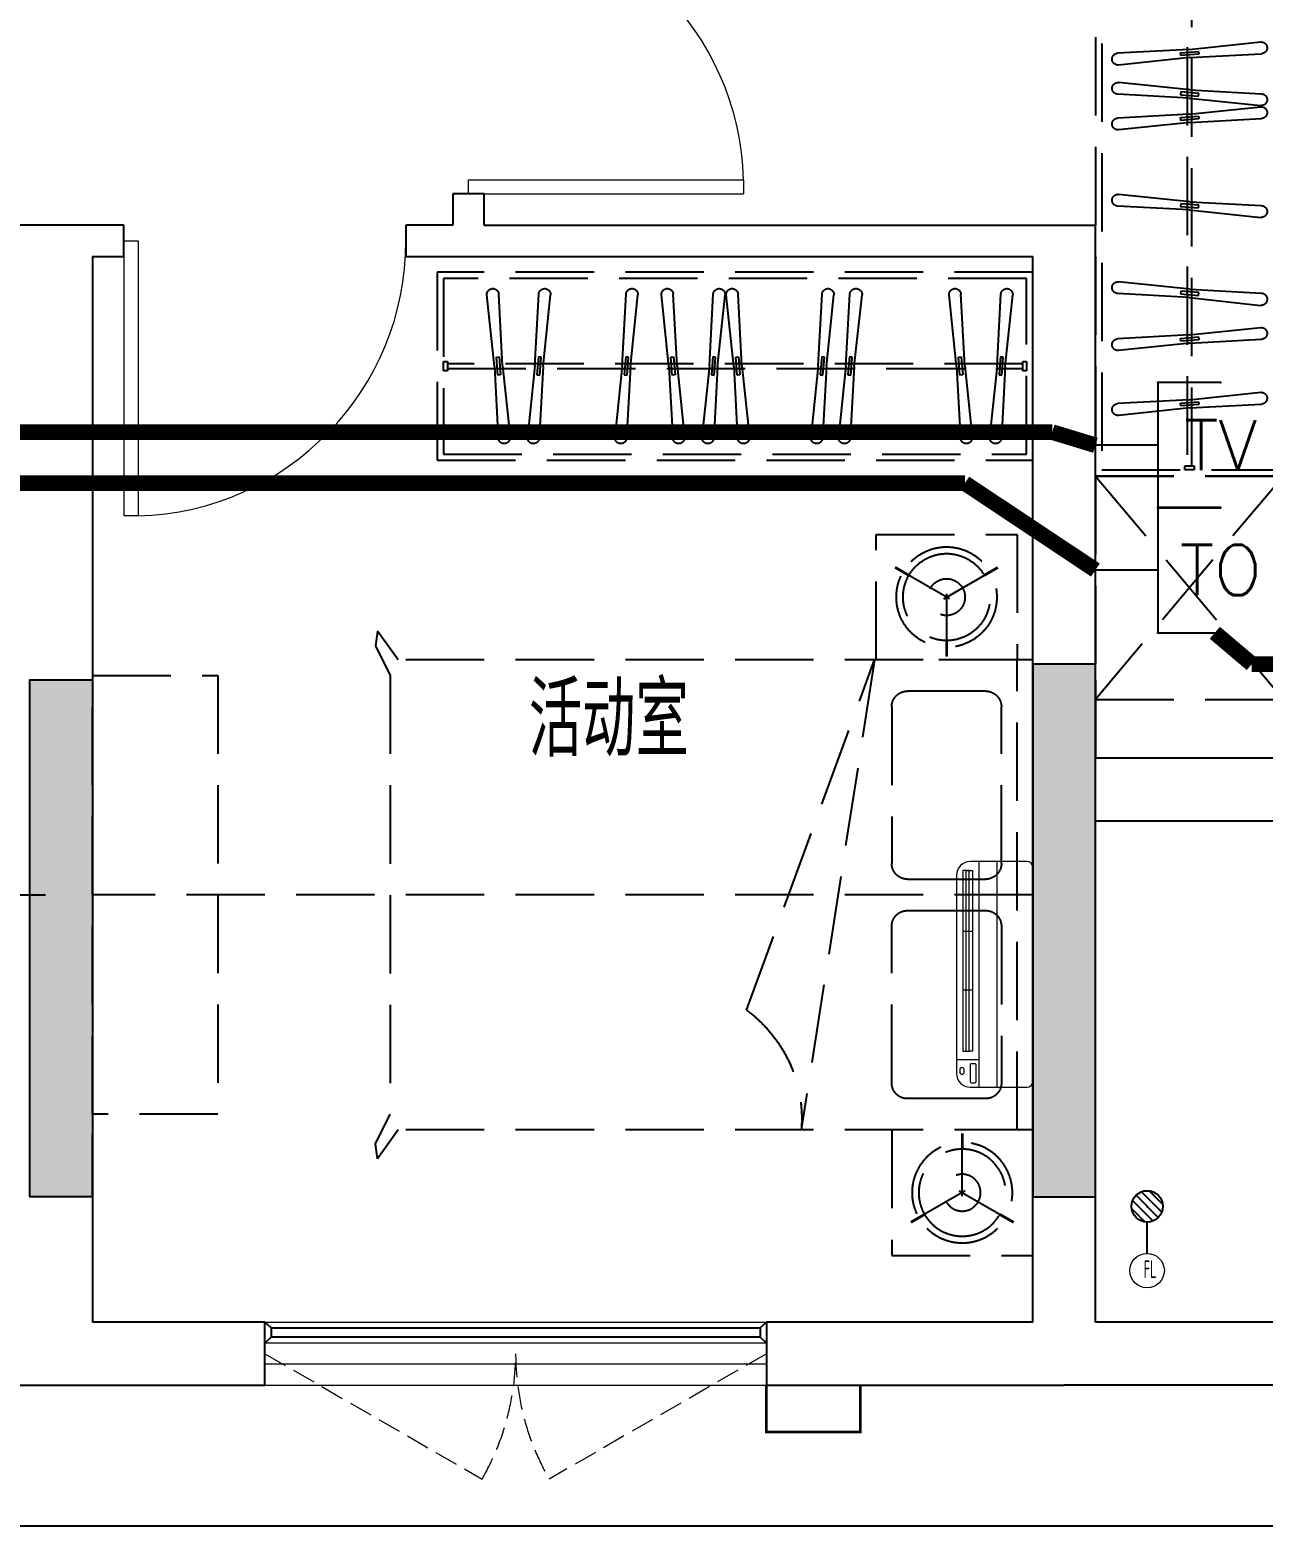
# Model space of a CAD drawing. Extents: x 3753737 to 4713801, y -857380 to 24339.
# Drawn here: x 4674849 to 4678784, y -797510 to -792736 of the extents above; entities that cross this region are included whole.
import ezdxf
from ezdxf.enums import TextEntityAlignment as Align

# ---------------------------------------------------------------- set-up
doc = ezdxf.new("R2010")
doc.units = 0
doc.header["$LTSCALE"] = 1000
doc.header["$MEASUREMENT"] = 0
doc.linetypes.add('A户型$0$DASH', pattern=[0.35, 0.25, -0.1])
doc.linetypes.add('DASH', pattern=[0.35, 0.25, -0.1])
doc.layers.get('0').update_dxf_attribs({"linetype": 'CONTINUOUS'})
for name, color, linetype in [('!!电气', 1, 'CONTINUOUS'), ('3-栏杆1', 252, 'CONTINUOUS'), ('5fur', 175, 'CONTINUOUS'), ('COLU', 7, 'CONTINUOUS'), ('EQUIP-通讯', 3, 'CONTINUOUS'), ('LVTRY', 252, 'CONTINUOUS'), ('S-砼墙填充', 251, 'CONTINUOUS'), ('VPIPE-凝结', 150, 'CONTINUOUS'), ('WALL', 252, 'CONTINUOUS'), ('WIRE-综合布线', 5, 'DASH'), ('看线', 185, 'CONTINUOUS')]:
    doc.layers.add(name, color=color, linetype=linetype)
for name, color, linetype, lineweight in [('PUB_TEXT', 7, 'CONTINUOUS', 20), ('VPIPE-废水', 31, 'TG_F', 18), ('WINDOW', 146, 'CONTINUOUS', 20), ('平面-空调预留孔', 252, 'CONTINUOUS', 15)]:
    doc.layers.add(name, color=color, linetype=linetype, lineweight=lineweight)
doc.styles.add('_TEL_DIM', font='SIMPLEX', dxfattribs={"width": 0.8, "height": 3.5, "bigfont": 'HZTXT'})
doc.styles.get("Standard").update_dxf_attribs({"font": 'gbenor.shx', "bigfont": 'gbcbig.shx'})
doc.styles.add('TG_LINETYPE', font='SIMPLEX', dxfattribs={"width": 0.8, "height": 3, "bigfont": 'HZTXT'})
doc.linetypes.add('TG_F', pattern='A,2,-0.3,["F",TG_LINETYPE,S=0.1,R=0,X=-0.23,Y=-0.15],0', length=2.3)

# ---------------------------------------------------------------- blocks, each defined once
blk = doc.blocks.new('dfgdfgsf')
at = {"layer": '5fur', "color": 252, "linetype": 'A户型$0$DASH'}
for p, q in [((2084699.063396991, -1252344.190617714), (2084699.06339699, -1254380.205847252)), ((2084692.077145038, -1253051.219755511), (2084464.043553083, -1253027.405797763)), ((2084690.023889797, -1253077.236512312), (2084461.077751995, -1253064.985405056)), ((2084690.023889797, -1253077.236512312), (2084918.057481751, -1253101.05047006)), ((2084692.077145038, -1253051.219755511), (2084921.023282839, -1253063.470862767)), ((2084690.023889797, -1253180.597609378), (2084918.057481751, -1253156.78365163)), ((2084690.023889797, -1253180.597609378), (2084461.077751995, -1253192.848716634)), ((2084692.077145038, -1253206.614366179), (2084464.043553083, -1253230.428323927)), ((2084692.077145038, -1253206.614366179), (2084921.023282839, -1253194.363258923)), ((2084692.077145038, -1253258.050537724), (2084464.043553083, -1253234.236579976)), ((2084692.077145038, -1253258.050537724), (2084921.023282839, -1253270.301644979)), ((2084690.023889797, -1253284.067294524), (2084461.077751995, -1253271.816187269)), ((2084690.023889797, -1253284.067294524), (2084918.057481751, -1253307.881252272)), ((2084690.023889797, -1253537.44362119), (2084461.077751995, -1253549.694728446)), ((2084690.023889797, -1253537.44362119), (2084917.583450399, -1253513.679167388)), ((2084692.077145038, -1253563.460377991), (2084921.023282839, -1253551.209270735)), ((2084692.077145038, -1253563.460377991), (2084464.043553083, -1253587.274335739)), ((2084690.023889797, -1253816.228792649), (2084918.057481751, -1253792.414834901)), ((2084690.023889797, -1253816.228792649), (2084461.077751995, -1253828.479899905)), ((2084691.970428869, -1253842.251259925), (2084464.043553083, -1253868.059507198)), ((2084692.077145038, -1253842.24554945), (2084921.023282839, -1253829.994442194)), ((2085279.320059724, -1254062.702910487), (2085255.506101976, -1253834.669318532)), ((2085305.336816525, -1254060.649655245), (2085293.085709269, -1253831.703517444)), ((2085408.697913592, -1254060.649655245), (2085420.949020847, -1253831.703517444)), ((2085434.714670392, -1254062.702910487), (2085458.52862814, -1253834.669318532)), ((2085761.529177789, -1254062.596194317), (2085735.720930516, -1253834.669318532)), ((2085787.551645065, -1254060.649655245), (2085775.300537809, -1253831.703517444)), ((2085850.034887904, -1254062.702910487), (2085826.220930156, -1253834.669318532)), ((2085876.051644705, -1254060.649655245), (2085863.800537449, -1253831.703517444)), ((2086119.697916623, -1254060.649655245), (2086131.949023878, -1253831.703517444)), ((2086145.714673423, -1254062.702910487), (2086169.528631171, -1253834.669318532)), ((2086197.150844968, -1254062.702910487), (2086173.33688722, -1253834.669318532)), ((2086223.167601769, -1254060.649655245), (2086210.916494513, -1253831.703517444)), ((2086326.528698835, -1254060.649655245), (2086338.779806091, -1253831.703517444)), ((2086352.545455636, -1254062.702910487), (2086376.359413384, -1253834.669318532)), ((2086475.237758769, -1254062.595872173), (2086451.423801021, -1253834.562280218)), ((2086501.254205884, -1254060.649655245), (2086489.003098628, -1253831.703517444)), ((2086754.022620542, -1254062.702910487), (2086730.208662794, -1253834.669318532)), ((2086780.039377343, -1254060.649655245), (2086767.788270087, -1253831.703517444)), ((2086883.40047441, -1254060.649655245), (2086895.651581665, -1253831.703517444)), ((2086909.41723121, -1254062.702910487), (2086933.231188958, -1253834.669318532)), ((2084692.077145038, -1253962.23498511), (2084464.043553083, -1253938.421027362)), ((2084690.023889797, -1253988.251741911), (2084461.077751995, -1253976.000634655)), ((2084692.077145038, -1253962.23498511), (2084921.023282839, -1253974.486092366)), ((2084690.023889797, -1253988.251741911), (2084918.057481751, -1254012.065699659)), ((2085223.574590463, -1254047.189162439), (2085211.574590463, -1254047.189162439)), ((2085211.574590463, -1254047.189162439), (2085211.574590463, -1254077.189162439)), ((2085211.574590463, -1254077.189162439), (2085223.574590463, -1254077.189162439)), ((2085223.574590463, -1254077.189162439), (2085223.574590463, -1254047.189162439)), ((2087059.574593433, -1254069.689162439), (2085223.574590463, -1254069.689162439)), ((2085279.320059724, -1254062.702910487), (2085291.57116698, -1254291.649048288)), ((2085305.336327052, -1254060.640508084), (2085329.144762263, -1254288.683721677)), ((2085408.697913592, -1254060.649655245), (2085384.883955844, -1254288.6832472)), ((2085434.714670392, -1254062.702910487), (2085422.463563137, -1254291.649048288)), ((2085761.534888264, -1254062.702910487), (2085773.78599552, -1254291.649048288)), ((2085787.551645065, -1254060.649655245), (2085811.365602813, -1254288.6832472)), ((2085850.034887904, -1254062.702910487), (2085862.28599516, -1254291.649048288)), ((2085876.051644705, -1254060.649655245), (2085899.865602453, -1254288.6832472)), ((2086119.697916623, -1254060.649655245), (2086095.883958875, -1254288.6832472)), ((2086145.714673423, -1254062.702910487), (2086133.463566168, -1254291.649048288)), ((2086197.150844968, -1254062.702910487), (2086209.401952224, -1254291.649048288)), ((2086223.167601769, -1254060.649655245), (2086246.981559517, -1254288.6832472)), ((2086326.528698835, -1254060.649655245), (2086302.714741087, -1254288.6832472)), ((2086352.545455636, -1254062.702910487), (2086340.29434838, -1254291.649048288)), ((2086475.237449083, -1254062.702910487), (2086487.488556339, -1254291.649048288)), ((2086501.254205884, -1254060.649655245), (2086525.068163632, -1254288.6832472)), ((2086754.022620542, -1254062.702910487), (2086766.273727798, -1254291.649048288)), ((2086780.039377343, -1254060.649655245), (2086803.853335091, -1254288.6832472)), ((2086883.40047441, -1254060.649655245), (2086859.586516662, -1254288.6832472)), ((2086909.41723121, -1254062.702910487), (2086897.166123955, -1254291.649048288)), ((2087071.574593433, -1254047.189162439), (2087059.574593433, -1254047.189162439)), ((2087059.574593433, -1254047.189162439), (2087059.574593433, -1254077.189162439)), ((2087059.574593433, -1254077.189162439), (2087071.574593433, -1254077.189162439)), ((2087071.574593433, -1254077.189162439), (2087071.574593433, -1254047.189162439)), ((2084692.077145038, -1254169.065767323), (2084464.043553083, -1254145.251809575)), ((2084692.077145038, -1254169.065767323), (2084921.023282839, -1254181.316874578)), ((2084690.023889797, -1254195.082524123), (2084461.077751995, -1254182.831416868)), ((2084690.023889797, -1254195.082524123), (2084918.057481751, -1254218.896481871)), ((2084391.563396981, -1254412.205847252), (2084991.564100249, -1255125.051658737)), ((2084991.563396992, -1254412.205847252), (2084391.565238085, -1255125.051658737)), ((2084391.565238083, -1254412.205847252), (2084991.564100248, -1254412.205847252)), ((2084706.56339699, -1254380.205847252), (2084676.56339699, -1254380.205847252)), ((2084676.56339699, -1254380.205847252), (2084676.56339699, -1254392.205847252)), ((2084676.56339699, -1254392.205847252), (2084706.56339699, -1254392.205847252)), ((2084706.56339699, -1254392.205847252), (2084706.56339699, -1254380.205847252)), ((2084991.563396992, -1254412.205847252), (2084991.564100249, -1255125.051658737)), ((2085241.466386358, -1254598.492976889), (2085241.466386358, -1254998.492976889)), ((2085691.466386358, -1254598.492976889), (2085241.466386358, -1254598.492976889)), ((2085691.466386358, -1254998.492976889), (2085691.466386358, -1254598.492976889)), ((2085475.714344077, -1254803.832287767), (2085302.771743867, -1254703.983830982)), ((2085457.218428639, -1254803.832287767), (2085630.161028848, -1254703.983830982)), ((2085466.466386358, -1254787.814355132), (2085466.466386358, -1254987.511268702)), ((2087216.39900661, -1254998.492976889), (2087281.905945074, -1254906.833987619)), ((2087216.39900661, -1254998.492976889), (2087281.905945074, -1254906.833987619)), ((2087281.905945074, -1254906.833987619), (2087289.145172316, -1254953.86293333)), ((2087281.905945074, -1254906.833987619), (2087289.145172316, -1254953.86293333)), ((2087289.145172316, -1254953.86293333), (2087241.564099533, -1255048.972454315)), ((2087289.145172316, -1254953.86293333), (2087241.564099533, -1255048.972454315)), ((2085191.564099533, -1254998.492976889), (2087216.39900661, -1254998.492976889)), ((2085191.564099533, -1256498.49297689), (2085191.564099533, -1254998.492976889)), ((2085241.466386358, -1254998.492976889), (2085691.466386358, -1254998.492976889)), ((2085241.564099533, -1256498.49297689), (2085241.564099533, -1254998.492976889)), ((2086104.998289104, -1256116.465254213), (2085696.257620123, -1254998.492976889)), ((2085696.257620123, -1254998.492976889), (2085930.237512444, -1256498.492976889)), ((2087241.564099533, -1255048.972454315), (2087241.564099533, -1256448.013499462)), ((2087241.564099533, -1255048.972454315), (2087241.564099533, -1256448.013499462)), ((2084991.564100249, -1255125.051658737), (2084391.565238085, -1255125.051658737)), ((2085191.564099533, -1255748.49297689), (2088191.564294286, -1255748.49297689)), ((2091341.576148126, -1255748.492976886), (2088341.574587415, -1255748.492976886)), ((2087289.145172316, -1256543.123020447), (2087241.564099533, -1256448.013499462)), ((2087289.145172316, -1256543.123020447), (2087241.564099533, -1256448.013499462)), ((2085191.564099533, -1256898.49297689), (2085191.564099533, -1256498.49297689)), ((2085191.564099533, -1256498.49297689), (2085641.564099533, -1256498.49297689)), ((2085191.564099533, -1256498.492976889), (2087216.39900661, -1256498.492976888)), ((2085191.564099533, -1256498.492976889), (2087216.39900661, -1256498.492976888)), ((2085416.564099533, -1256709.171598647), (2085416.564099533, -1256509.474685076)), ((2085641.564099533, -1256498.49297689), (2085641.564099533, -1256898.49297689)), ((2087216.39900661, -1256498.492976888), (2087281.905945074, -1256590.151966158)), ((2087216.39900661, -1256498.492976888), (2087281.905945074, -1256590.151966158)), ((2087281.905945074, -1256590.151966158), (2087289.145172316, -1256543.123020447)), ((2087281.905945074, -1256590.151966158), (2087289.145172316, -1256543.123020447)), ((2085425.812057252, -1256693.153666011), (2085252.869457043, -1256793.002122797)), ((2085407.316141815, -1256693.153666011), (2085580.258742023, -1256793.002122796)), ((2085641.564099533, -1256898.49297689), (2085191.564099533, -1256898.49297689))]:
    blk.add_line(p, q, dxfattribs=at)
for points in [[(2084991.563396999, -1254412.205847252), (2084391.563396981, -1254412.205847252), (2084391.563396981, -1252312.190617714), (2084991.563396999, -1252312.190617714)], [(2084971.563396999, -1254392.205847252), (2084411.563396981, -1254392.205847252), (2084411.563396981, -1252332.190617714), (2084971.563396999, -1252332.190617714)], [(2084719.987199037, -1253062.140345762), (2084662.141689634, -1253057.575149712), (2084661.457274832, -1253066.24735622), (2084719.302784235, -1253070.812552269)], [(2084719.987199037, -1253195.693775929), (2084662.141689634, -1253200.258971978), (2084661.457274832, -1253191.58676547), (2084719.302784235, -1253187.021569421)], [(2084719.987199037, -1253268.971127974), (2084662.141689634, -1253264.405931924), (2084661.457274832, -1253273.078138432), (2084719.302784235, -1253277.643334482)], [(2084719.987199036, -1253552.539787741), (2084662.141689634, -1253557.104983789), (2084661.457274832, -1253548.432777281), (2084719.302784234, -1253543.867581233)], [(2085191.574590463, -1254362.189162448), (2085191.574590463, -1253762.18916243), (2087091.574593433, -1253762.18916243), (2087091.574593433, -1254362.189162448)], [(2085211.574590463, -1254342.189162448), (2085211.574590463, -1253782.18916243), (2087071.574593433, -1253782.18916243), (2087071.574593433, -1254342.189162448)], [(2084719.987199036, -1253831.324959199), (2084662.141689634, -1253835.890155249), (2084661.457274832, -1253827.217948741), (2084719.302784234, -1253822.652752692)], [(2084719.987199036, -1253973.155575361), (2084662.141689634, -1253968.590379311), (2084661.457274832, -1253977.262585819), (2084719.302784234, -1253981.827781868)], [(2085290.240649974, -1254090.612964485), (2085285.675453925, -1254032.767455083), (2085294.347660433, -1254032.083040281), (2085298.912856482, -1254089.928549683)], [(2085423.794080142, -1254090.612964485), (2085428.359276191, -1254032.767455083), (2085419.687069683, -1254032.083040281), (2085415.121873634, -1254089.928549683)], [(2085772.455478515, -1254090.612964485), (2085767.890282466, -1254032.767455083), (2085776.562488974, -1254032.083040281), (2085781.127685022, -1254089.928549683)], [(2085860.955478155, -1254090.612964485), (2085856.390282105, -1254032.767455083), (2085865.062488613, -1254032.083040281), (2085869.627684662, -1254089.928549683)], [(2086134.794083173, -1254090.612964485), (2086139.359279223, -1254032.767455083), (2086130.687072715, -1254032.083040281), (2086126.121876665, -1254089.928549683)], [(2086208.071435218, -1254090.612964485), (2086203.506239169, -1254032.767455083), (2086212.178445677, -1254032.083040281), (2086216.743641726, -1254089.928549683)], [(2086341.624865385, -1254090.612964485), (2086346.190061435, -1254032.767455083), (2086337.517854927, -1254032.083040281), (2086332.952658878, -1254089.928549683)], [(2086486.158039334, -1254090.612964485), (2086481.592843284, -1254032.767455083), (2086490.265049792, -1254032.083040281), (2086494.830245841, -1254089.928549683)], [(2086764.943210792, -1254090.612964485), (2086760.378014744, -1254032.767455083), (2086769.050221252, -1254032.083040281), (2086773.6154173, -1254089.928549683)], [(2086898.49664096, -1254090.612964485), (2086903.061837009, -1254032.767455083), (2086894.389630501, -1254032.083040281), (2086889.824434452, -1254089.928549683)], [(2084719.987199036, -1254179.986357573), (2084662.141689634, -1254175.421161524), (2084661.457274832, -1254184.093368032), (2084719.302784234, -1254188.658564081)], [(2088191.564096285, -1255048.492976886), (2087791.564096285, -1255048.492976886), (2087791.564096285, -1256448.492976886), (2088191.564096285, -1256448.492976886)]]:
    blk.add_lwpolyline(points, close=True, dxfattribs=at)
for points in [[(2084684.063397006, -1254380.205847252), (2084684.063397006, -1252344.190617714)], [(2085223.574590463, -1254054.689162455), (2087059.574593433, -1254054.689162455)]]:
    blk.add_lwpolyline(points, dxfattribs=at)
for points, const_width in [([(2085346.242936648, -1254729.081935836), (2085302.771743868, -1254703.983830982)], 8.88888888888889), ([(2085586.689836067, -1254729.081935836), (2085630.161028848, -1254703.983830982)], 8.888888888888888), ([(2085466.466386358, -1254937.315058994), (2085466.466386358, -1254987.511268702)], 8.88888888888889), ([(2085416.564099533, -1256559.670894784), (2085416.564099533, -1256509.474685076)], 8.88888888888889), ([(2085296.340649824, -1256767.904017943), (2085252.869457043, -1256793.002122797)], 8.88888888888889), ([(2085536.787549243, -1256767.904017942), (2085580.258742024, -1256793.002122796)], 8.888888888888888)]:
    blk.add_lwpolyline(points, dxfattribs=dict(at, const_width=const_width))
for points in [[(2085341.564099533, -1255098.49297689), (2085591.564099533, -1255098.49297689, -0.4142135623731003), (2085641.564099533, -1255148.49297689), (2085641.564099533, -1255648.492976889, -0.4142135623730904), (2085591.564099533, -1255698.492976889), (2085341.564099533, -1255698.492976889, -0.4142135623730999), (2085291.564099533, -1255648.492976889), (2085291.564099533, -1255148.49297689, -0.4142135623730897)], [(2085341.564099533, -1256398.492976889), (2085591.564099533, -1256398.492976889, 0.4142135623731003), (2085641.564099533, -1256348.492976889), (2085641.564099533, -1255848.492976889, 0.4142135623730904), (2085591.564099533, -1255798.492976889), (2085341.564099533, -1255798.492976889, 0.4142135623730999), (2085291.564099533, -1255848.492976889), (2085291.564099533, -1256348.492976889, 0.4142135623730897)]]:
    blk.add_lwpolyline(points, format="xyb", close=True, dxfattribs=at)
for centre, radius, start, end in [((2084462.560652539, -1253046.195601409), 18.84219772992773, 85.48754194065283, 265.4875419406528), ((2084919.540382296, -1253082.260666413), 18.84219772992773, 265.4875419406528, 85.48754194065283), ((2084919.540382296, -1253175.573455277), 18.84219772992773, 274.5124580593472, 94.51245805934718), ((2084462.560652539, -1253211.63852028), 18.84219772992773, 94.51245805934718, 274.5124580593472), ((2084462.560652539, -1253253.026383623), 18.84219772992773, 85.48754194065283, 265.4875419406528), ((2084919.540382296, -1253289.091448626), 18.84219772992773, 265.4875419406528, 85.48754194065283), ((2084462.560652539, -1253568.484532092), 18.84219772992773, 94.51245805934718, 274.5124580593472), ((2084919.540382296, -1253532.419467088), 18.84219772992773, 274.5124580593472, 94.51245805934718), ((2084919.540382296, -1253811.204638548), 18.84219772992773, 274.5124580593472, 94.51245805934718), ((2084463.47545859, -1253848.19813157), 19.86347544868245, 96.93304115633904, 271.6375109857768), ((2085274.295905622, -1253833.186417988), 18.84219772992773, 4.512458059346774, 184.5124580593468), ((2085439.738824493, -1253833.186417988), 18.84219772992773, 355.4875419406524, 175.4875419406532), ((2085755.582306145, -1253834.101224039), 19.86347544868245, 6.933041156339381, 181.637510985777), ((2085845.010733803, -1253833.186417988), 18.84219772992773, 4.512458059346774, 184.5124580593468), ((2086150.738827524, -1253833.186417988), 18.84219772992773, 355.4875419406524, 175.4875419406532), ((2086192.126690867, -1253833.186417988), 18.84219772992773, 4.512458059346774, 184.5124580593468), ((2086357.569609738, -1253833.186417988), 18.84219772992773, 355.4875419406524, 175.4875419406532), ((2086470.213604667, -1253833.079379674), 18.84219772992773, 4.512458059346774, 184.5124580593468), ((2086748.998466441, -1253833.186417988), 18.84219772992773, 4.512458059346774, 184.5124580593468), ((2086914.441385311, -1253833.186417988), 18.84219772992773, 355.4875419406524, 175.4875419406532), ((2084462.560652539, -1253957.210831008), 18.84219772992773, 85.48754194065283, 265.4875419406528), ((2084919.540382296, -1253993.275896012), 18.84219772992773, 265.4875419406528, 85.48754194065283), ((2084462.560652539, -1254164.041613222), 18.84219772992773, 85.48754194065283, 265.4875419406528), ((2084919.540382296, -1254200.106678225), 18.84219772992773, 265.4875419406528, 85.48754194065283), ((2085310.360970626, -1254290.166147745), 18.84219772992773, 184.5124580593468, 4.512458059346774), ((2085403.67375949, -1254290.166147745), 18.84219772992773, 175.4875419406532, 355.4875419406524), ((2085792.575799167, -1254290.166147745), 18.84219772992773, 184.5124580593468, 4.512458059346774), ((2085881.075798807, -1254290.166147745), 18.84219772992773, 184.5124580593468, 4.512458059346774), ((2086114.673762521, -1254290.166147745), 18.84219772992773, 175.4875419406532, 355.4875419406524), ((2086228.19175587, -1254290.166147745), 18.84219772992773, 184.5124580593468, 4.512458059346774), ((2086321.504544734, -1254290.166147745), 18.84219772992773, 175.4875419406532, 355.4875419406524), ((2086506.278359985, -1254290.166147745), 18.84219772992773, 184.5124580593468, 4.512458059346774), ((2086785.063531445, -1254290.166147745), 18.84219772992773, 184.5124580593468, 4.512458059346774), ((2086878.376320308, -1254290.166147745), 18.84219772992773, 175.4875419406532, 355.4875419406524), ((2086356.608613892, -1256462.552364921), 427.8832127323753, 126.0176927710526, 184.8183113888535)]:
    blk.add_arc(centre, radius, start, end, dxfattribs=at)
at = {"layer": '5fur', "color": 252, "linetype": 'A户型$0$DASH', "extrusion": (0, 0, -1)}
for major_axis, ratio, start_param, end_param in [((113.2638872716998, 113.2638872716998), 0.9999999999997511, 4.712388980384682, 10.99557428756427), ((98.16203563551878, 98.16203563551878), 0.999999999998388, 4.712388980384681, 10.99557428756427), ((41.53009199966709, 41.53009199966709), 0.9999999999975253, 4.71238898038469, 10.99557428756428)]:
    blk.add_ellipse((2085466.466386358, -1254798.492976889), major_axis=major_axis, ratio=ratio, start_param=start_param, end_param=end_param, dxfattribs=at)
at = {"layer": '5fur', "color": 252, "linetype": 'A户型$0$DASH'}
for major_axis, ratio, start_param, end_param in [((113.2638872716998, -113.2638872716998), 0.9999999999997511, 4.712388980384682, 10.99557428756427), ((98.16203563551876, -98.16203563551879), 0.999999999998388, 4.712388980384681, 10.99557428756427), ((41.53009199966708, -41.53009199966709), 0.9999999999975253, 4.71238898038469, 10.99557428756428)]:
    blk.add_ellipse((2085416.564099533, -1256698.49297689), major_axis=major_axis, ratio=ratio, start_param=start_param, end_param=end_param, dxfattribs=at)
blk = doc.blocks.new('A$C001338C2')
at = {"color": 8}
for p, q in [((844.9999883423079, 303.6000072514144), (54.99998834231155, 303.6000543390692)), ((109.0525457565491, 214.7673082745569), (109.0525510513944, 303.6000511174025)), ((-1.49359439092e-05, 248.6000576173246), (-2.84423585981e-05, 22.0000576172315)), ((899.9999715576414, 22.00000397306576), (899.9999850640525, 248.6000039731589)), ((21.99997024633922, 5.63059293199e-05), (877.9999702463392, 5.2843679441e-06))]:
    blk.add_line(p, q, dxfattribs=at)
at = {"color": 8, "lineweight": 5}
for p, q in [((864.5756734352908, 278.6904651548975), (144.4768629888749, 278.6905080761171)), ((144.4768629888749, 278.6905080761171), (144.4768622188567, 265.7722729386405)), ((387.0097734353949, 278.6904936200444), (144.4768629888749, 278.6905080761171)), ((144.4768629888749, 278.6905080761171), (144.4768614488676, 252.8539829386973)), ((144.4768622188567, 265.7722729386405), (864.5756726653053, 265.772230017421)), ((144.4768606789075, 239.9356929386377), (144.4768614488676, 252.8539829386973)), ((144.4768614488676, 252.8539829386973), (864.5756718953162, 252.8539400174777)), ((864.5756711253525, 239.9356500174181), (144.4768606789075, 239.9356929386377)), ((387.0097711254275, 239.935678482565), (387.0097734353949, 278.6904936200444)), ((622.04272112545, 239.935664473509), (387.0097711254275, 239.935678482565)), ((864.5756734352908, 278.6904651548975), (622.0427234354138, 278.6904796109884)), ((622.0427234354138, 278.6904796109884), (622.04272112545, 239.935664473509)), ((864.5756718953162, 252.8539400174777), (864.5756734352908, 278.6904651548975)), ((864.5756726653053, 265.772230017421), (864.5756711253525, 239.9356500174181)), ((899.9999830474662, 214.7672611304297), (-1.69525337697e-05, 214.7673147745954)), ((899.9999787804518, 143.1781611304468), (-2.12195482163e-05, 143.1782147746126))]:
    blk.add_line(p, q, dxfattribs=at)
at = {"color": 8}
for points in [[(89.24090579471158, 226.3562818807586), (22.19125331861505, 226.3562858772129, -0.414213562372504), (16.6912536464406, 231.8562862050385), (16.69125431894281, 243.1390318179401, -0.414213562373095), (22.19125464676836, 248.6390314901146), (89.24090712286488, 248.6390274936603, -0.414213562373095), (94.74090679503934, 243.1390271658347), (94.74090612253713, 231.8562815529331, -0.414213562373095)], [(73.08482630450817, 275.0144977724194), (56.77886350143308, 275.0144987443309, -0.414213562373095), (51.27886382925863, 280.5144990721565), (51.27886400034913, 283.3844664433818, -0.414213562373095), (56.77886432817468, 288.8844661155563), (73.08482713124977, 288.8844651436448, -0.4142135623732024), (78.58482680342422, 283.3844648158192), (78.58482663233372, 280.5144974445939, -0.414213562373095)]]:
    blk.add_lwpolyline(points, format="xyb", close=True, dxfattribs=at)
for centre, radius, start, end in [((54.99998506405609, 248.6000543390692), 55.0000000000001, 89.99999658490542, 179.9999965849054), ((844.9999850640525, 248.6000072514144), 55.0000000000001, 359.9999965849054, 89.99999658490542), ((21.9999715576414, 22.00005630592932), 22.00000000000004, 179.9999965849054, 269.9999965849054), ((877.9999715576414, 22.00000528436794), 22.00000000000004, 269.9999965849054, 359.9999965849054)]:
    blk.add_arc(centre, radius, start, end, dxfattribs=at)
blk = doc.blocks.new('ASDFSD')
at = {"layer": '3-栏杆1', "color": 5}
for p, q in [((681762.5879415963, 334937.5442401596), (681742.3193111992, 334955.3318184742)), ((681742.3193111992, 334955.3318184742), (681762.5879414161, 334937.5442403179)), ((681762.5879414161, 334937.5442403179), (681762.5879414133, 334908.2619604596)), ((683322.0506670028, 334937.4781505512), (681762.5879414163, 334937.5226424761)), ((683322.0506668226, 334937.5442278689), (683342.3192972196, 334955.3318061834)), ((683342.3192972196, 334955.3318061834), (683322.0506670028, 334937.5442280272)), ((683322.0506670028, 334937.5442280272), (683322.0506670056, 334908.2619481689)), ((681742.3193347491, 334888.4150854239), (681762.5879414133, 334908.2619604596)), ((681762.5879414135, 334908.2403724216), (683322.0506670056, 334908.1959003614)), ((683322.0506670056, 334908.2619481689), (683342.3192736697, 334888.4150731332)), ((683342.3192736697, 334888.4150731332), (683322.0506670056, 334908.2619481689))]:
    blk.add_line(p, q, dxfattribs=at)
blk = doc.blocks.new('$lvtry$00000171')
for p, q in [((-74.24621202462731, 10.60660171788186), (-10.60660171788186, 74.24621202462731)), ((-69.81875867368217, -27.39235180270043), (27.39235180242758, 69.81875867368217)), ((-53.03300858900184, -53.03300858886359), (53.03300858900184, 53.03300858886359)), ((-27.39235180242758, -69.81875867368217), (69.81875867368217, 27.39235180270043)), ((10.60660171788186, -74.24621202462731), (74.24621202462731, -10.60660171788186))]:
    blk.add_line(p, q)
blk.add_circle((0, 0), 75)
blk.add_point((0, 0))
blk = doc.blocks.new('GDGDGRD')
at = {"layer": 'S-砼墙填充'}
h = blk.add_hatch(color=252, dxfattribs=at)
h.dxf.hatch_style = 1
h.paths.add_polyline_path([(429816.568211176, 288315.3630931432), (429816.5682116579, 288565.3638601754), (429816.5682116579, 288765.3638601754), (429816.5682118596, 288515.3630931432), (429816.5682114563, 288815.3646272075), (430016.5682111122, 288815.3646272075), (430016.5682108584, 287115.363093024), (429816.5682111839, 287115.363093024)])
h = blk.add_hatch(color=252, dxfattribs=at)
h.dxf.hatch_style = 1
h.paths.add_polyline_path([(433016.5684015006, 287315.3648366724), (433016.5684015006, 287115.3648366724), (433216.5684056897, 287115.3630851979), (433216.5684056198, 288765.3626271576), (433016.5684057334, 288765.362627037), (433016.5684055993, 288765.3626271576), (433016.5684057092, 287115.3630856661)])
at = {"layer": 'COLU', "color": 252}
for points in [[(429816.568211176, 288315.3630931432), (429816.5682116579, 288565.3638601754), (429816.5682116579, 288765.3638601754), (429816.5682118596, 288515.3630931432), (429816.5682114563, 288815.3646272075), (430016.5682111122, 288815.3646272075), (430016.5682108584, 287115.363093024), (429816.5682111839, 287115.363093024), (429816.568211176, 288315.3630931432)], [(433016.5684015006, 287315.3648366724), (433016.5684015006, 287115.3648366724), (433216.5684056897, 287115.3630851979), (433216.5684056198, 288765.3626271576), (433016.5684057334, 288765.362627037), (433016.5684057334, 288765.362627037), (433016.5684055993, 288765.3626271576), (433016.5684057092, 287115.3630856661)]]:
    blk.add_lwpolyline(points, close=True, dxfattribs=at)
blk = doc.blocks.new('$WINLIB2D$00000001')
at = {"color": 0}
for points in [[(-0.4999999999999964, 0.5000000000000142), (-0.4999999999999964, -0.4999999999999858)], [(-0.4999999999999964, 0.5000000000000142), (0.5000000000000036, 0.5000000000000142)], [(0.5000000000000036, -0.4999999999999858), (0.5000000000000036, 0.5000000000000142)], [(0.5000000000000036, 0.1666666666666714), (-0.4999999999999964, 0.1666666666666714)], [(0.5000000000000036, -0.1666666666666572), (-0.4999999999999964, -0.1666666666666572)], [(-0.4999999999999964, -0.4999999999999858), (0.5000000000000036, -0.4999999999999858)]]:
    blk.add_lwpolyline(points, dxfattribs=at)
blk = doc.blocks.new('$DorLib2D$00000001')
for p, q in [((0.45, 0.9750000000000001), (0.5000000000000002, 0.9750000000000001)), ((0.45, 0), (0.45, 0.9750000000000001)), ((0.5, 0), (0.5, 0.9750000000000001)), ((0.5, 0), (0.45, 0))]:
    blk.add_line(p, q)
at = {"lineweight": 13}
blk.add_arc((0.475, 0), 0.975, 91.4692835813538, 180, dxfattribs=at)
blk = doc.blocks.new('A$C100F5A36')
at = {"color": 252, "const_width": 8}
blk.add_lwpolyline([(51852.46589119546, -18982.40043916367), (51852.46589119546, -19132.40043916367), (51552.46589119546, -19132.40043916367), (51552.46589119174, -18982.39992546034)], dxfattribs=at)
at = {"layer": 'VPIPE-凝结', "color": 252, "ltscale": 0.1}
blk.add_lwpolyline([(52767.44823247986, -18562.39992477116), (52767.44823247986, -18462.39992477116)], dxfattribs=at)
at = {"layer": 'VPIPE-废水', "color": 252}
blk.add_circle((52767.44823247986, -18617.39992477116), 55, dxfattribs=at)
at = {"layer": 'WALL', "color": 252}
for p, q in [((50652.48835257273, -15182.39990995174), (50552.48835257266, -15182.399909964)), ((50552.48835257266, -15182.399909964), (50552.48835258493, -15282.39990990364)), ((50652.48835258492, -15282.39990990166), (50652.48835257273, -15182.39990995174)), ((49302.46588362281, -15282.39990992774), (49102.47729312978, -15282.3999099316)), ((49502.45447411678, -15282.39990992392), (49302.46588362281, -15282.39990992774)), ((49502.45447411871, -15382.39990992389), (49502.45447411678, -15282.39990992392)), ((50552.48835258493, -15282.39990990364), (50402.45447411649, -15282.39990990657)), ((50402.45447411649, -15282.39990990657), (50402.45447411841, -15382.39990990659)), ((50652.48835258492, -15282.39990990166), (52602.46589092154, -15282.39990986406)), ((52602.46589113015, -16982.39991768032), (52602.46589092154, -15282.39990986406)), ((49402.46588362475, -15382.39990992575), (49402.46588362475, -18782.39992476232)), ((49402.46588362475, -15382.39990992575), (49502.45447411871, -15382.39990992389)), ((50402.45447411841, -15382.39990990659), (50552.48835259769, -15382.39990990364)), ((50552.48835259769, -15382.39990990364), (52402.46589093375, -15382.39990986791)), ((52402.46589114238, -17082.39991769444), (52402.46589093375, -15382.39990986791)), ((53352.45447005331, -16982.39991766649), (52602.46589113015, -16982.39991768032)), ((52402.44560750686, -18782.39992476232), (52402.46589114949, -17082.39872452756)), ((52602.44560752118, -18782.39992476222), (52602.46469799492, -17182.39991768033)), ((52602.46469799492, -17182.39991768033), (53352.454470057, -17182.39991766651)), ((49952.46589150742, -18782.39992476234), (49402.46588362475, -18782.39992476232)), ((49952.46589150742, -18982.39992476232), (49952.46589150742, -18782.39992476234)), ((52402.44560750686, -18782.39992476232), (51552.46589150742, -18782.39992476234)), ((51552.46589150742, -18782.39992476234), (51552.46589150742, -18982.39992476232)), ((53252.44441384077, -18782.39992476231), (52602.44560752118, -18782.39992476222)), ((48652.4658757405, -18982.3999247623), (49302.46588362474, -18982.39992476231)), ((49302.46588362474, -18982.39992476231), (49952.46589150742, -18982.39992476232)), ((51552.46589150742, -18982.39992476232), (52502.44441435952, -18982.39992476231)), ((53252.44441384077, -18982.39992476231), (52502.44441435952, -18982.39992476231))]:
    blk.add_line(p, q, dxfattribs=at)
at = {"layer": 'WINDOW', "color": 252, "linetype": 'DASH', "ltscale": 0.3}
for points in [[(49952.46589145064, -18882.3999247622), (50645.28621448344, -19282.39992476418, 0.1316524975905399), (50752.4658914567, -18882.39992475451)], [(51552.46589146322, -18882.3999247622), (50859.64556843042, -19282.39992476418, -0.1316524975905399), (50752.4658914567, -18882.39992475451)]]:
    blk.add_lwpolyline(points, format="xyb", dxfattribs=at)
at = {"layer": '看线', "color": 252}
blk.add_lwpolyline([(59402.46586443065, -18232.39991673001), (59402.4658604688, -19432.39991605002), (39052.4648802015, -19432.39991605002), (39052.47008036403, -17932.39991721977), (36802.46589077916, -17932.39992461284)], dxfattribs=at)
at = {"color": 252, "xscale": -1}
for name, p in [('GDGDGRD', (482419.0445932513, -305497.7630110036)), ('ASDFSD', (733294.7852026997, -353737.7317438088))]:
    blk.add_blockref(name, p, dxfattribs=at)
at = {"layer": 'LVTRY', "color": 252, "xscale": 0.6666666667107825, "yscale": 0.6666666667107825, "rotation": 269.9999999939778}
blk.add_blockref('$lvtry$00000171', (52767.44823248032, -18412.3999247679), dxfattribs=at)
at = {"layer": 'WINDOW', "color": 252, "xscale": -1}
blk.add_blockref('dfgdfgsf', (2137594.040481746, 1238329.789241821), dxfattribs=at)
at = {"layer": 'WINDOW', "color": 252}
for name, p, xscale, yscale, zscale, rotation in [('$DorLib2D$00000001', (50602.4883525176, -14732.39990995778), -900, -900, -900, 90.000000007019), ('$DorLib2D$00000001', (49952.45447411761, -15332.39990991521), -900, -900, -900, 1.10454980035833e-09), ('$WINLIB2D$00000001', (50752.46589150745, -18882.39992476231), -1600, 200, -1600, 180)]:
    blk.add_blockref(name, p, dxfattribs=dict(at, xscale=xscale, yscale=yscale, zscale=zscale, rotation=rotation))
at = {"layer": '平面-空调预留孔', "color": 252, "xscale": 0.800000000046565, "yscale": 0.800000000046565, "zscale": 0.800000000046565, "rotation": 90.00000023343011}
blk.add_blockref('A$C001338C2', (52402.27454911917, -18032.39988764166), dxfattribs=at)
at = {"layer": 'PUB_TEXT', "color": 252}
blk.add_text('活动室', height=236.3120567375886, dxfattribs=at).set_placement((50794.43941927236, -16977.61706210417))
at = {"layer": 'PUB_TEXT', "color": 252, "width": 0.6}
blk.add_text('FL', height=56.00000000000001, dxfattribs=at).set_placement((52756.4425042443, -18641.24012648081))
blk = doc.blocks.new('$equip$00001802')
for p, q in [((-0.5, 0.4990009990015096), (-0.5, 0.9990009990015096)), ((0.5, 0.9990009990015096), (0.5, 0.4990009990015096)), ((0.5, 0.4990009990015096), (-0.5, 0.4990009990015096)), ((0, 0.4995004994998453), (0, 0))]:
    blk.add_line(p, q)
for p in [(-0.5, 0.9990009990015096), (0.5, 0.9990009990015096), (-0.5, 0.4990009990015096), (0.5, 0.4990009990015096), (0, 0)]:
    blk.add_point(p)
at = {"color": 7, "style": '_TEL_DIM'}
blk.add_attdef('$TEXT$', text='', height=0.4, dxfattribs=at).set_placement((0, 0.9990009990015096), align=Align.MIDDLE_CENTER)
at = {"color": 7, "style": '_TEL_DIM', "flags": 1}
blk.add_attdef('A', text='', height=2e-05, dxfattribs=at).set_placement((0, 0), align=Align.MIDDLE_CENTER)
blk = doc.blocks.new('$equip$00002670')
for p, q in [((-0.5, 0.4990009989996906), (-0.5, 0.9990009989996906)), ((0.5, 0.9990009989996906), (0.5, 0.4990009989996906)), ((0.5, 0.4990009989996906), (-0.5, 0.4990009989996906)), ((0, 0.4995004994998453), (0, 0))]:
    blk.add_line(p, q)
for p in [(-0.5, 0.9990009989996906), (0.5, 0.9990009989996906), (-0.5, 0.4990009989996906), (0.5, 0.4990009989996906), (0, 0)]:
    blk.add_point(p)
at = {"color": 7, "style": '_TEL_DIM'}
blk.add_attdef('$TEXT$', text='', height=0.4, dxfattribs=at).set_placement((0, 0.9990009989996906), align=Align.MIDDLE_CENTER)
at = {"color": 7, "style": '_TEL_DIM', "flags": 1}
blk.add_attdef('A', text='', height=2.5e-05, dxfattribs=at).set_placement((0, 0), align=Align.MIDDLE_CENTER)

msp = doc.modelspace()

# ---------------------------------------------------------------- block references
at = {"layer": '!!电气'}
msp.add_blockref('A$C100F5A36', (4625646.165886384, -778077.1780669868), dxfattribs=at)

# ---------------------------------------------------------------- next in the draw order: linework, layer by layer
at = {"layer": 'WIRE-综合布线', "color": 4, "const_width": 50}
for points in [[(4671648.666205092, -794019.581952893), (4678111.015567217, -794019.581952893)], [(4678111.015567217, -794019.581952893), (4678248.631776897, -794061.4879640418)], [(4671648.631767163, -794182.6215685206), (4677832.102116, -794182.6215692793)], [(4677832.102116, -794182.6215692793), (4678248.631776946, -794459.581503181)], [(4678747.723057393, -794759.5819607137), (4678629.589325501, -794659.5815031726)], [(4683448.631381154, -794759.5819607137), (4678747.723057393, -794759.5819607137)]]:
    msp.add_lwpolyline(points, dxfattribs=at)

# ---------------------------------------------------------------- next in the draw order: block references
at = {"layer": 'EQUIP-通讯', "color": 6}
ref = msp.add_blockref('$equip$00001802', (4678248.642674372, -794061.4879640418), dxfattribs=dict(at, xscale=-400, yscale=400, zscale=400, rotation=270.000000001303))
ref.add_attrib('$TEXT$', 'TV', dxfattribs={"layer": '0', "color": 7, "height": 160, "style": '_TEL_DIM'}).set_placement((4678648.243073972, -794061.4879640329), align=Align.MIDDLE_CENTER)
ref = msp.add_blockref('$equip$00002670', (4678248.642674381, -794459.581503181), dxfattribs=dict(at, xscale=-400, yscale=400, zscale=400, rotation=270.000000001303))
ref.add_attrib('$TEXT$', 'TO', dxfattribs={"layer": '0', "color": 7, "height": 160, "style": '_TEL_DIM'}).set_placement((4678648.243073981, -794459.5815031722), align=Align.MIDDLE_CENTER)

doc.saveas('drawing.dxf')
